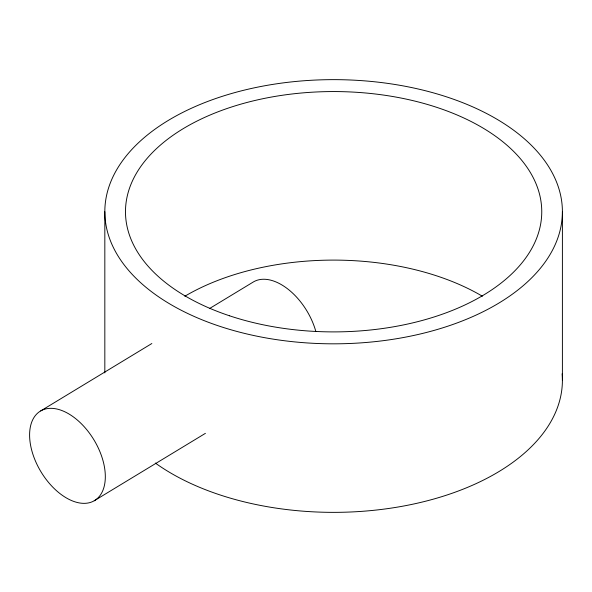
<?xml version="1.0" encoding="UTF-8"?>
<svg xmlns="http://www.w3.org/2000/svg" width="592" height="592" viewBox="0 0 592 592"><rect width="100%" height="100%" fill="white"/><g stroke="black" fill="none" stroke-linecap="round" stroke-linejoin="round"><path stroke-width="0.89" d="M40.693 410.929L151.848 343.523M209.398 308.624L253.546 281.851A52.296 30.925 58.8 0 1 315.832 331.439M94.254 500.751A52.296 30.925 58.8 0 0 77.278 419.987A52.296 30.925 58.8 0 0 30.888 446.782A52.296 30.925 58.8 0 0 94.254 500.751L205.409 433.344M562.4 211.729A228.786 132.09 0 0 1 219.218 326.125A228.786 132.09 0 0 1 219.218 97.34A228.786 132.09 0 0 1 562.4 211.729L562.4 380.271M104.828 211.729L104.828 372.901M184.837 296.229A208.14 120.169 0 0 1 482.384 296.229M562.126 373.789A228.786 132.09 0 0 1 414.903 503.74A228.786 132.09 0 0 1 155.341 463.062M229.541 315.795A208.14 120.169 0 0 0 541.754 211.729A208.14 120.169 0 0 0 229.541 107.663A208.14 120.169 0 0 0 229.541 315.795"/></g></svg>
